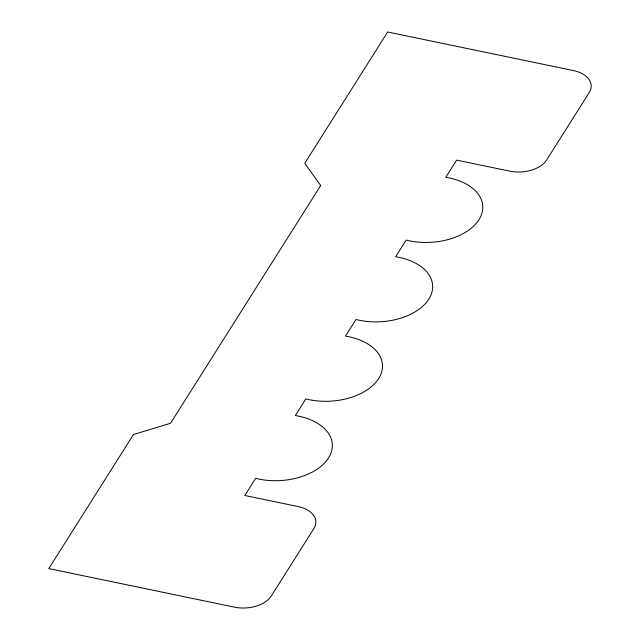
<?xml version="1.0" encoding="UTF-8"?>
<svg xmlns="http://www.w3.org/2000/svg" width="640" height="640" viewBox="0 0 640 640"><rect width="100%" height="100%" fill="white"/><g stroke="black" fill="none" stroke-linecap="round" stroke-linejoin="round"><path stroke-width="0.96" d="M133.472 434.528L48.8 568.6L234.52 607.152A28.344 17.448 -3.6 0 0 271.312 595.976L313.84 528.632A28.344 17.448 -3.6 0 0 298.056 506.544L244.848 495.496L255.688 478.32A53.608 33 -3.6 0 0 328.512 457.936A53.608 33 -3.6 0 0 295.336 415.544L305.84 398.904A53.608 33 -3.6 0 0 378.672 378.52A53.608 33 -3.6 0 0 345.488 336.128L356 319.488A53.608 33 -3.6 0 0 428.824 299.104A53.608 33 -3.6 0 0 395.648 256.712L406.152 240.072A53.608 33 -3.6 0 0 478.976 219.688A53.608 33 -3.6 0 0 445.8 177.296L456.64 160.12L509.856 171.168A28.344 17.448 -3.6 0 0 546.648 159.992L589.176 92.648A28.344 17.448 -3.6 0 0 573.392 70.56L387.68 32L304.768 163.28L320.68 185.552L170.56 423.264L133.472 434.528"/></g></svg>
